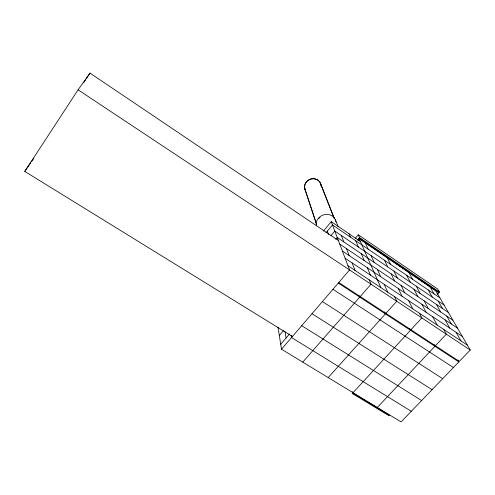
<?xml version="1.0" encoding="UTF-8"?>
<svg xmlns="http://www.w3.org/2000/svg" width="495" height="495" viewBox="0 0 495 495"><rect width="100%" height="100%" fill="white"/><g stroke="black" fill="none" stroke-linecap="round" stroke-linejoin="round"><path stroke-width="0.74" d="M292.452 336.464L24.75 171.412L78.099 89.812L89.985 73.099L338.357 240.446M83.68 82.733L85.783 79.522M86.625 78.241L89.985 73.099M24.75 171.412L30.832 162.645M31.699 161.389L33.87 158.258M323.433 231.085L331.229 221.661L360.397 241.504M325.902 232.836L332.467 224.922L439.894 297.872M330.938 235.7L334.799 231.072L444.065 305.038M335.746 239.227L337.225 237.458L448.39 312.475M355.299 238.324L358.281 234.803L437.667 288.993L439.486 292.081L437.407 294.352M357.52 239.902L359.506 237.557L358.281 234.803M358.157 239.889L359.16 238.708L435.872 290.961M358.102 240.168L359.599 238.404L438.582 292.223L437.017 293.931M279.322 335.517L283.808 330.252M280.721 344.285L289.575 333.933M457.813 360.051L458.822 361.913L401.08 421.901L281.507 349.216L349.557 269.948L331.229 221.661M302.754 362.13L359.747 297.105L359.265 295.831M360.236 296.548L371.046 284.21L369.214 279.861M328.185 377.592L385.401 313.886L384.559 311.912M385.89 313.341L396.743 301.263L394.639 296.771M353.04 392.696L410.454 330.27L409.501 328.247M410.943 329.738L421.827 317.908L419.469 313.286M352.842 393.822L353.3 393.327L389.398 415.249L388.934 415.738L352.842 393.822L352.211 391.638M377.332 407.459L434.919 346.277L433.997 344.458M435.414 345.751L446.323 334.162L443.718 329.416M358.912 238.157L435.513 290.342L470.25 350.045L459.317 361.4L338.778 282.503M411.296 411.289L291.53 337.534L291.147 335.462M301.69 325.704L421.629 400.554M311.98 313.719L432.092 389.683M322.4 301.579L442.685 378.675M332.962 289.284L453.414 367.538M338.295 283.072L458.822 361.913M347.954 265.722L467.416 345.176M78.099 89.812L470.25 350.045M345.102 258.217L462.38 336.52M342.373 251.015L457.541 328.197M339.749 244.103L452.875 320.185M359.506 237.557L439.486 292.081M437.927 291.11L438.582 292.223M430.167 287.069L434.096 293.937M438.174 301.053L442.4 308.435M446.787 316.088L451.347 324.046M456.081 332.312L461.006 340.913M428.268 289.977L432.253 297.043M436.38 304.369L440.668 311.974M445.116 319.869L449.745 328.08M408.969 272.634L412.564 279.31M416.283 286.234L420.144 293.411M424.153 300.867L428.324 308.614M432.655 316.67L437.159 325.054M406.612 275.269L410.231 282.138M413.993 289.259L417.898 296.66M421.95 304.345L426.17 312.345M387.338 257.901L390.574 264.38M393.927 271.099L397.405 278.066M401.018 285.312L404.774 292.836M408.684 300.669L412.756 308.818M384.497 260.252L387.746 266.91M391.118 273.828L394.62 281.005M398.265 288.474L402.051 296.239M365.261 242.866L368.119 249.133M371.083 255.637L374.164 262.387M377.363 269.404L380.692 276.699M384.157 284.291L387.764 292.199M359.16 238.708L380.847 287.595M355.67 240.675L358.417 247.061M361.27 253.688L364.24 260.574M367.321 267.739L370.532 275.195M349.031 233.77L350.441 237.124M335.375 219.706L338.147 226.722M341.29 235.465L343.833 241.919M346.481 248.632L349.235 255.618M352.1 262.888L355.088 270.468M320.834 184.202L334.199 218.19M334.113 218.215L320.76 184.22A8.279 7.642 -20.1 0 0 309.783 179.419A8.279 7.642 -20.1 0 0 305.632 190.556M327.344 231.091L328.581 234.562M304.84 188.731L316.441 223.802M304.765 188.75L316.602 224.557M284.978 331.483L286.11 337.986M277.98 327.096L281.507 349.216M316.262 225.151A10.018 9.052 -18.5 0 1 325.005 214.508A10.018 9.052 -18.5 0 1 335.987 221.989M318.774 218.592A9.448 8.539 -18.5 0 1 320.061 217.299M305.563 190.594A8.353 7.716 -20.1 0 1 310.786 178.986A8.353 7.716 -20.1 0 1 321.069 186.207"/></g></svg>
